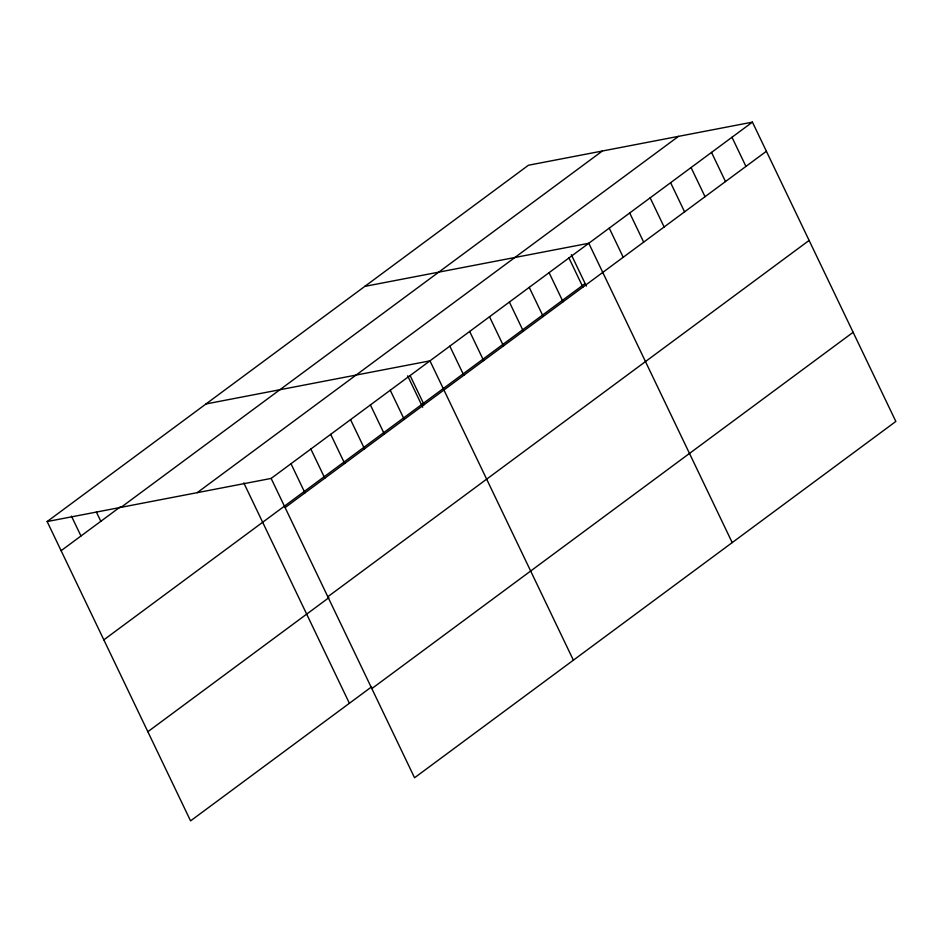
<?xml version="1.0" encoding="UTF-8"?>
<svg xmlns="http://www.w3.org/2000/svg" width="943" height="943" viewBox="0 0 943 943"><rect width="100%" height="100%" fill="white"/><g stroke="black" fill="none" stroke-linecap="round" stroke-linejoin="round"><path stroke-width="1.41" d="M47.15 521.55L528.445 165.237L752.431 122.13L895.85 421.45L414.555 777.763L271.136 478.431L47.15 521.55L190.569 820.87L371.577 686.869M61.118 550.688L120.68 506.603M121.069 507.322L602.365 151.01M197.228 492.659L678.524 136.346M271.136 478.431L752.431 122.13M103.836 639.849L585.131 283.548M285.104 507.582L766.4 151.269M327.822 596.742L809.118 240.43M147.851 731.709L328.859 597.709M371.837 688.602L853.132 332.29M364.8 286.377L588.797 243.27L732.204 542.602M205.975 403.958L429.973 360.851L573.379 660.183M731.98 137.265L745.948 166.416M711.529 152.412L725.485 181.563M691.066 167.559L705.034 196.698M670.614 182.694L684.583 211.845M650.163 197.841L664.131 226.992M629.7 212.988L643.668 242.127M609.249 228.123L623.217 257.274M571.305 254.693L586.346 286.094M568.947 257.969L582.904 287.12M549.085 272.668L563.054 301.819M529.235 287.367L543.203 316.506M509.385 302.066L523.341 331.205M489.523 316.765L503.491 345.904M469.673 331.453L483.641 360.603M449.823 346.152L463.791 375.302M410.111 375.55L424.079 404.7M407.671 375.844L422.712 407.235M390.261 390.249L404.229 419.399M370.41 404.948L384.367 434.098M350.548 419.647L364.517 448.797M330.698 434.346L344.666 463.484M310.848 449.045L324.816 478.184M290.998 463.732L304.954 492.883M243.813 482.934L349.393 703.289M96.375 512.025L100.818 521.302M71.444 516.127L80.968 535.989"/></g></svg>
